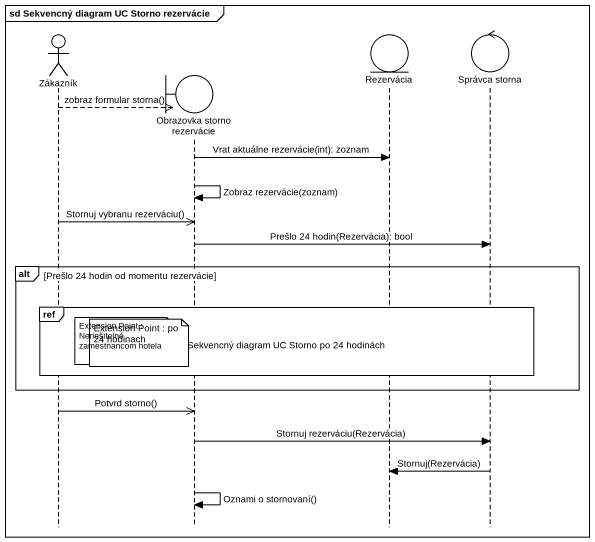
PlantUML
@startuml
mainframe sd Sekvencný diagram UC Storno rezervácie
hide footbox
actor Zákazník
boundary "Obrazovka storno rezervácie" as Obrazovka_storno_rezervácie
entity Rezervácia
control "Správca storna" as Správca_storna

Zákazník -->> Obrazovka_storno_rezervácie ** : zobraz formular storna()
Obrazovka_storno_rezervácie -> Rezervácia : Vrat aktuálne rezervácie(int): zoznam
Obrazovka_storno_rezervácie -> Obrazovka_storno_rezervácie : Zobraz rezervácie(zoznam)
Zákazník ->> Obrazovka_storno_rezervácie : Stornuj vybranu rezerváciu()
Obrazovka_storno_rezervácie -> Správca_storna : Prešlo 24 hodin(Rezervácia): bool
alt Prešlo 24 hodin od momentu rezervácie
  ref over Zákazník, Obrazovka_storno_rezervácie, Rezervácia, Správca_storna : Sekvencný diagram UC Storno po 24 hodinách
  note right of Zákazník : Extension Point : Neriešitelné zamestnancom hotela
  note left of Obrazovka_storno_rezervácie : Extension Point : po 24 hodinach
end
Zákazník ->> Obrazovka_storno_rezervácie : Potvrd storno()
Obrazovka_storno_rezervácie -> Správca_storna : Stornuj rezerváciu(Rezervácia)
Správca_storna -> Rezervácia : Stornuj(Rezervácia)
Obrazovka_storno_rezervácie -> Obrazovka_storno_rezervácie : Oznami o stornovaní()
@enduml
